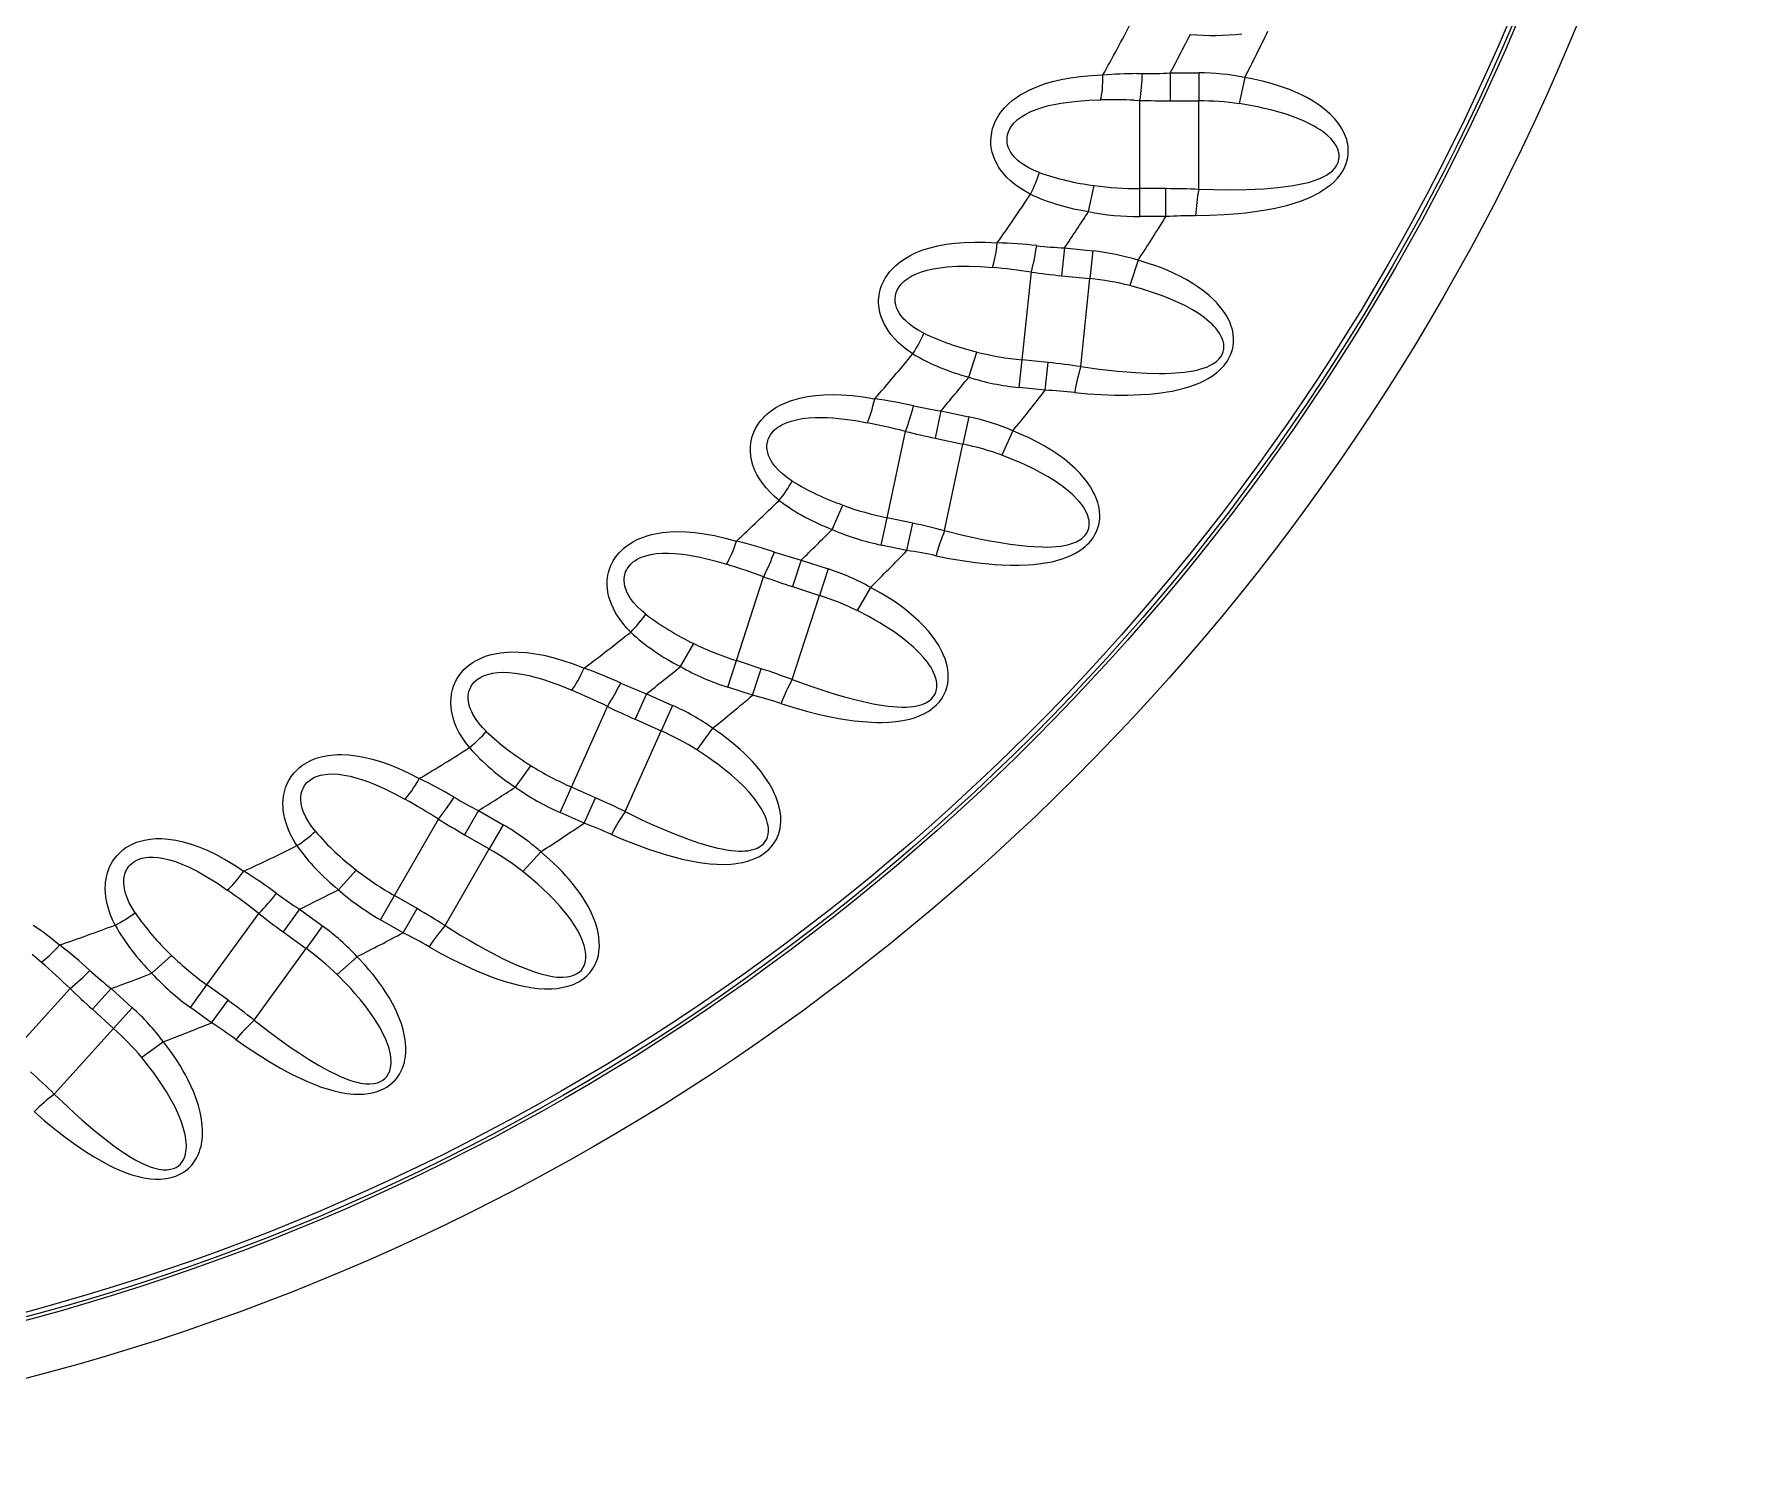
# Model space of a CAD drawing. Extents: x 407 to 920, y -71 to 445.
# Drawn here: x 815.04 to 840.23, y 145.7 to 166.52 of the extents above; entities that cross this region are included whole.
import ezdxf

# ---------------------------------------------------------------- set-up
doc = ezdxf.new("R2010")
doc.units = 0
doc.header["$LTSCALE"] = 7
doc.header["$MEASUREMENT"] = 0
doc.layers.add('8', color=250, linetype='CONTINUOUS', lineweight=15)

msp = doc.modelspace()

# ---------------------------------------------------------------- linework, layer by layer
at = {"layer": '8', "ltscale": 0.002076}
msp.add_line((831.241, 165.943), (831.324, 165.943), dxfattribs=at)
at = {"layer": '8', "ltscale": 0.010461}
for p, q in [((831.732, 165.952), (832.151, 165.952)), ((831.732, 165.542), (832.151, 165.542)), ((830.135, 162.973), (830.551, 162.93)), ((828.363, 160.987), (828.773, 160.9)), ((828.278, 160.586), (828.687, 160.499)), ((823.869, 156.457), (824.251, 156.287)), ((821.57, 155.115), (821.933, 154.906)), ((821.365, 154.76), (821.728, 154.551)), ((818.698, 153.335), (819.036, 153.089)), ((816.17, 152.5), (816.481, 152.22)), ((815.896, 152.196), (816.207, 151.916))]:
    msp.add_line(p, q, dxfattribs=at)
at = {"layer": '8', "ltscale": 0.010249}
for p, q in [((831.732, 165.952), (831.732, 165.542)), ((832.151, 165.952), (832.151, 165.542)), ((831.285, 163.842), (831.285, 164.252)), ((831.669, 163.842), (831.669, 164.252)), ((830.178, 163.381), (830.135, 162.973)), ((830.594, 163.337), (830.551, 162.93)), ((829.512, 161.33), (829.555, 161.738)), ((829.895, 161.29), (829.937, 161.698)), ((828.363, 160.987), (828.278, 160.586)), ((828.773, 160.9), (828.687, 160.499)), ((827.487, 159.017), (827.572, 159.418)), ((827.863, 158.937), (827.948, 159.338)), ((826.309, 158.796), (826.182, 158.406)), ((826.706, 158.667), (826.58, 158.277)), ((825.231, 156.928), (825.358, 157.318)), ((825.596, 156.809), (825.723, 157.199)), ((824.036, 156.832), (823.869, 156.457)), ((824.418, 156.661), (824.251, 156.287)), ((822.769, 155.086), (822.936, 155.461)), ((823.12, 154.93), (823.287, 155.305)), ((821.57, 155.115), (821.365, 154.76)), ((821.933, 154.906), (821.728, 154.551)), ((818.939, 153.666), (818.698, 153.335)), ((820.128, 153.512), (820.333, 153.867)), ((820.461, 153.32), (820.666, 153.675)), ((819.277, 153.42), (819.036, 153.089)), ((816.17, 152.5), (815.896, 152.196)), ((817.648, 151.997), (817.889, 152.329))]:
    msp.add_line(p, q, dxfattribs=at)
at = {"layer": '8', "ltscale": 0.009813}
msp.add_line((832.827, 165.885), (832.745, 165.501), dxfattribs=at)
at = {"layer": '8', "ltscale": 0.00206}
msp.add_line((831.203, 165.552), (831.285, 165.549), dxfattribs=at)
at = {"layer": '8', "ltscale": 0.032425}
for p, q in [((831.285, 164.252), (831.285, 165.549)), ((829.555, 161.738), (829.691, 163.028)), ((827.572, 159.418), (827.842, 160.686)), ((825.358, 157.318), (825.758, 158.551)), ((822.936, 155.461), (823.463, 156.646)), ((820.333, 153.867), (820.981, 154.991)), ((817.578, 152.555), (818.34, 153.604)), ((814.7, 151.537), (815.568, 152.501))]:
    msp.add_line(p, q, dxfattribs=at)
at = {"layer": '8', "ltscale": 0.032487}
for p, q in [((832.151, 164.242), (832.151, 165.542)), ((830.416, 161.637), (830.551, 162.93)), ((828.417, 159.228), (828.687, 160.499)), ((826.178, 157.041), (826.58, 158.277)), ((823.723, 155.1), (824.251, 156.287)), ((821.078, 153.426), (821.728, 154.551)), ((818.273, 152.038), (819.036, 153.089)), ((815.337, 150.95), (816.207, 151.916))]:
    msp.add_line(p, q, dxfattribs=at)
at = {"layer": '8', "ltscale": 0.009748}
for p, q in [((830.532, 163.915), (830.612, 164.297)), ((828.771, 161.481), (828.891, 161.852)), ((826.766, 159.245), (826.923, 159.601)), ((824.537, 157.23), (824.731, 157.568)), ((822.111, 155.459), (822.339, 155.775)), ((819.512, 153.952), (819.772, 154.242)), ((816.77, 152.725), (817.059, 152.986))]:
    msp.add_line(p, q, dxfattribs=at)
at = {"layer": '8', "ltscale": 0.009608}
for p, q in [((831.669, 164.252), (831.285, 164.252)), ((831.669, 163.842), (831.285, 163.842)), ((829.937, 161.698), (829.555, 161.738)), ((825.723, 157.199), (825.358, 157.318)), ((825.596, 156.809), (825.231, 156.928)), ((817.648, 151.997), (817.337, 152.223))]:
    msp.add_line(p, q, dxfattribs=at)
at = {"layer": '8', "ltscale": 0.010462}
for p, q in [((830.178, 163.381), (830.594, 163.337)), ((826.309, 158.796), (826.706, 158.667)), ((826.182, 158.406), (826.58, 158.277)), ((824.036, 156.832), (824.418, 156.661)), ((818.939, 153.666), (819.277, 153.42))]:
    msp.add_line(p, q, dxfattribs=at)
at = {"layer": '8', "ltscale": 0.009814}
for p, q in [((831.259, 163.2), (831.138, 162.827)), ((829.42, 160.694), (829.26, 160.336)), ((827.329, 158.394), (827.132, 158.054)), ((825.008, 156.325), (824.778, 156.008)), ((822.485, 154.51), (822.222, 154.219)), ((819.785, 152.969), (819.493, 152.706)), ((816.939, 151.718), (816.621, 151.488))]:
    msp.add_line(p, q, dxfattribs=at)
at = {"layer": '8', "ltscale": 0.009607}
for p, q in [((829.895, 161.29), (829.512, 161.33)), ((827.948, 159.338), (827.572, 159.418)), ((827.863, 158.937), (827.487, 159.017)), ((823.287, 155.305), (822.936, 155.461)), ((823.12, 154.93), (822.769, 155.086)), ((820.666, 153.675), (820.333, 153.867)), ((820.461, 153.32), (820.128, 153.512)), ((817.889, 152.329), (817.578, 152.555))]:
    msp.add_line(p, q, dxfattribs=at)
at = {"layer": '8', "ltscale": 0.01025}
for p, q in [((817.337, 152.223), (817.578, 152.555)), ((816.481, 152.22), (816.207, 151.916))]:
    msp.add_line(p, q, dxfattribs=at)
at = {"layer": '8'}
for points in [[(829.679, 164.171), (829.602, 164.213), (829.525, 164.26), (829.451, 164.313), (829.385, 164.368), (829.328, 164.423), (829.28, 164.477), (829.24, 164.528), (829.215, 164.565), (829.193, 164.601), (829.159, 164.667), (829.135, 164.729), (829.117, 164.786), (829.108, 164.827), (829.102, 164.866), (829.098, 164.904), (829.096, 164.941), (829.099, 165.012), (829.109, 165.079), (829.122, 165.134), (829.139, 165.186), (829.16, 165.237), (829.178, 165.272), (829.197, 165.306), (829.219, 165.341), (829.243, 165.374), (829.295, 165.437), (829.352, 165.495), (829.416, 165.55), (829.486, 165.601), (829.529, 165.629), (829.574, 165.656), (829.669, 165.705), (829.772, 165.75), (829.882, 165.79), (830.001, 165.825), (830.127, 165.855), (830.26, 165.88), (830.412, 165.9), (830.573, 165.915), (830.743, 165.922)], [(834.143, 164.357), (834.19, 164.407), (834.233, 164.462), (834.271, 164.521), (834.302, 164.584), (834.321, 164.636), (834.336, 164.69), (834.345, 164.744), (834.348, 164.799), (834.348, 164.834), (834.345, 164.87), (834.34, 164.905), (834.333, 164.939), (834.324, 164.974), (834.313, 165.007), (834.299, 165.043), (834.284, 165.078), (834.249, 165.142), (834.209, 165.203), (834.18, 165.241), (834.149, 165.277), (834.116, 165.313), (834.081, 165.348), (834.042, 165.383), (834.003, 165.416), (833.919, 165.479), (833.832, 165.536), (833.741, 165.589), (833.68, 165.62), (833.617, 165.65), (833.551, 165.679), (833.484, 165.707), (833.35, 165.755), (833.214, 165.798), (833.086, 165.831), (832.957, 165.86), (832.827, 165.885)], [(829.809, 164.489), (829.731, 164.521), (829.653, 164.559), (829.582, 164.6), (829.523, 164.642), (829.495, 164.666), (829.47, 164.689), (829.444, 164.715), (829.422, 164.741), (829.391, 164.784), (829.369, 164.824), (829.353, 164.862), (829.343, 164.897), (829.338, 164.922), (829.335, 164.946), (829.335, 164.992), (829.338, 165.017), (829.342, 165.041), (829.356, 165.087), (829.376, 165.13), (829.401, 165.17), (829.419, 165.195), (829.44, 165.219), (829.464, 165.243), (829.489, 165.266), (829.546, 165.309), (829.61, 165.348), (829.682, 165.384), (829.762, 165.417), (829.849, 165.446), (829.945, 165.472), (830.049, 165.495), (830.123, 165.508), (830.201, 165.52), (830.284, 165.53), (830.371, 165.539), (830.534, 165.55), (830.709, 165.556)], [(834.074, 164.481), (834.114, 164.515), (834.15, 164.552), (834.166, 164.573), (834.18, 164.595), (834.191, 164.617), (834.2, 164.639), (834.211, 164.678), (834.215, 164.717), (834.214, 164.757), (834.206, 164.795), (834.198, 164.821), (834.189, 164.845), (834.164, 164.893), (834.13, 164.941), (834.091, 164.987), (834.046, 165.029), (834.013, 165.058), (833.978, 165.085), (833.936, 165.114), (833.892, 165.143), (833.846, 165.17), (833.798, 165.196), (833.74, 165.225), (833.681, 165.252), (833.568, 165.298), (833.451, 165.34), (833.331, 165.377), (833.208, 165.41), (833.114, 165.432), (833.019, 165.452), (832.826, 165.488), (832.745, 165.501)], [(834.074, 164.481), (834.04, 164.457), (834.004, 164.436), (833.964, 164.416), (833.924, 164.397), (833.842, 164.366), (833.757, 164.34), (833.684, 164.322), (833.611, 164.307), (833.537, 164.293), (833.462, 164.282), (833.312, 164.264), (833.209, 164.254), (833.106, 164.247), (832.981, 164.24), (832.854, 164.235), (832.616, 164.232), (832.37, 164.235), (832.151, 164.242)], [(834.143, 164.357), (834.085, 164.305), (834.024, 164.258), (833.961, 164.215), (833.916, 164.188), (833.87, 164.164), (833.816, 164.136), (833.761, 164.111), (833.654, 164.069), (833.547, 164.033), (833.438, 164.002), (833.357, 163.981), (833.274, 163.962), (833.109, 163.931), (832.941, 163.906), (832.838, 163.893), (832.734, 163.883), (832.524, 163.867), (832.314, 163.858), (832.103, 163.855)], [(827.95, 161.825), (827.878, 161.874), (827.807, 161.929), (827.74, 161.988), (827.679, 162.05), (827.628, 162.11), (827.586, 162.169), (827.551, 162.225), (827.53, 162.264), (827.512, 162.302), (827.485, 162.371), (827.467, 162.435), (827.456, 162.494), (827.451, 162.535), (827.448, 162.575), (827.448, 162.613), (827.451, 162.65), (827.46, 162.72), (827.477, 162.786), (827.496, 162.839), (827.518, 162.89), (827.544, 162.937), (827.566, 162.971), (827.589, 163.003), (827.614, 163.035), (827.641, 163.066), (827.698, 163.123), (827.762, 163.175), (827.831, 163.223), (827.906, 163.267), (827.951, 163.29), (827.998, 163.312), (828.098, 163.351), (828.205, 163.385), (828.319, 163.413), (828.44, 163.436), (828.569, 163.453), (828.704, 163.463), (828.858, 163.468), (829.02, 163.466), (829.191, 163.455)], [(828.112, 162.128), (828.038, 162.167), (827.966, 162.212), (827.9, 162.26), (827.846, 162.308), (827.819, 162.335), (827.797, 162.36), (827.774, 162.39), (827.755, 162.417), (827.728, 162.464), (827.71, 162.506), (827.698, 162.545), (827.692, 162.581), (827.689, 162.606), (827.689, 162.631), (827.693, 162.676), (827.698, 162.701), (827.705, 162.725), (827.724, 162.769), (827.748, 162.81), (827.777, 162.847), (827.798, 162.87), (827.821, 162.891), (827.847, 162.913), (827.875, 162.933), (827.935, 162.97), (828.003, 163.002), (828.079, 163.031), (828.161, 163.055), (828.251, 163.075), (828.349, 163.091), (828.455, 163.103), (828.53, 163.108), (828.608, 163.112), (828.691, 163.113), (828.779, 163.113), (828.943, 163.107), (829.119, 163.094)], [(830.327, 161.258), (830.523, 161.239), (830.719, 161.226), (830.913, 161.219), (831.107, 161.219), (831.204, 161.221), (831.3, 161.226), (831.429, 161.235), (831.558, 161.248), (831.687, 161.266), (831.761, 161.279), (831.836, 161.295), (831.935, 161.319), (832.032, 161.349), (832.129, 161.384), (832.178, 161.405), (832.226, 161.428), (832.289, 161.462), (832.351, 161.501), (832.41, 161.544), (832.467, 161.594), (832.495, 161.623), (832.522, 161.653), (832.545, 161.682), (832.567, 161.713), (832.595, 161.76), (832.618, 161.809), (832.637, 161.86), (832.651, 161.911), (832.657, 161.946), (832.661, 161.981), (832.663, 162.015), (832.663, 162.05), (832.658, 162.103), (832.649, 162.156), (832.636, 162.208), (832.624, 162.245), (832.61, 162.282), (832.581, 162.343), (832.548, 162.401), (832.511, 162.457), (832.482, 162.496), (832.452, 162.533), (832.417, 162.573), (832.38, 162.611), (832.305, 162.681), (832.226, 162.746), (832.143, 162.806), (832.056, 162.863), (831.966, 162.916), (831.874, 162.965), (831.807, 162.998), (831.739, 163.029), (831.663, 163.062), (831.587, 163.092), (831.506, 163.122), (831.424, 163.15), (831.259, 163.2)], [(830.416, 161.637), (830.687, 161.6), (830.826, 161.584), (830.964, 161.57), (831.092, 161.559), (831.22, 161.55), (831.394, 161.541), (831.568, 161.537), (831.654, 161.538), (831.739, 161.54), (831.874, 161.549), (831.941, 161.556), (832.007, 161.565), (832.072, 161.576), (832.136, 161.59), (832.183, 161.603), (832.23, 161.618), (832.268, 161.632), (832.306, 161.649), (832.358, 161.677), (832.405, 161.71), (832.427, 161.728), (832.447, 161.748), (832.474, 161.781), (832.495, 161.817), (832.51, 161.856), (832.518, 161.895), (832.521, 161.934), (832.517, 161.972), (832.509, 162.01), (832.501, 162.035), (832.491, 162.06), (832.477, 162.09), (832.461, 162.118), (832.427, 162.168), (832.401, 162.201), (832.374, 162.232), (832.341, 162.265), (832.306, 162.297), (832.234, 162.356), (832.158, 162.411), (832.059, 162.472), (831.955, 162.529), (831.846, 162.582), (831.735, 162.631), (831.62, 162.676), (831.502, 162.718), (831.413, 162.748), (831.322, 162.776), (831.138, 162.827)], [(825.985, 159.673), (825.918, 159.729), (825.853, 159.791), (825.793, 159.857), (825.739, 159.924), (825.695, 159.99), (825.658, 160.053), (825.63, 160.111), (825.613, 160.153), (825.599, 160.192), (825.58, 160.264), (825.568, 160.329), (825.563, 160.389), (825.563, 160.431), (825.564, 160.471), (825.568, 160.509), (825.574, 160.545), (825.591, 160.613), (825.615, 160.677), (825.639, 160.728), (825.667, 160.776), (825.698, 160.821), (825.722, 160.852), (825.749, 160.882), (825.777, 160.911), (825.807, 160.939), (825.87, 160.989), (825.939, 161.035), (826.013, 161.075), (826.092, 161.111), (826.139, 161.129), (826.189, 161.146), (826.292, 161.175), (826.402, 161.197), (826.518, 161.213), (826.641, 161.223), (826.77, 161.226), (826.906, 161.223), (827.059, 161.212), (827.22, 161.192), (827.389, 161.164)], [(826.178, 159.957), (826.108, 160.004), (826.041, 160.056), (825.981, 160.11), (825.932, 160.163), (825.908, 160.193), (825.888, 160.221), (825.868, 160.252), (825.852, 160.282), (825.831, 160.331), (825.818, 160.375), (825.81, 160.415), (825.807, 160.451), (825.807, 160.477), (825.809, 160.501), (825.818, 160.546), (825.826, 160.57), (825.836, 160.593), (825.859, 160.635), (825.887, 160.673), (825.919, 160.707), (825.943, 160.727), (825.968, 160.746), (825.996, 160.765), (826.026, 160.782), (826.09, 160.812), (826.161, 160.838), (826.239, 160.858), (826.323, 160.873), (826.415, 160.884), (826.514, 160.89), (826.62, 160.89), (826.695, 160.888), (826.774, 160.883), (826.857, 160.876), (826.944, 160.866), (827.106, 160.844), (827.28, 160.812)], [(828.29, 158.86), (828.483, 158.82), (828.676, 158.787), (828.869, 158.76), (829.061, 158.74), (829.158, 158.732), (829.254, 158.726), (829.383, 158.722), (829.513, 158.721), (829.643, 158.726), (829.718, 158.731), (829.794, 158.739), (829.895, 158.753), (829.995, 158.772), (830.095, 158.797), (830.146, 158.813), (830.196, 158.831), (830.263, 158.858), (830.328, 158.89), (830.391, 158.927), (830.453, 158.971), (830.484, 158.996), (830.513, 159.023), (830.54, 159.05), (830.565, 159.079), (830.597, 159.122), (830.626, 159.169), (830.65, 159.217), (830.669, 159.267), (830.679, 159.301), (830.686, 159.335), (830.692, 159.369), (830.695, 159.403), (830.697, 159.457), (830.693, 159.511), (830.686, 159.563), (830.677, 159.602), (830.667, 159.64), (830.645, 159.703), (830.618, 159.765), (830.587, 159.824), (830.563, 159.866), (830.536, 159.906), (830.505, 159.949), (830.473, 159.991), (830.406, 160.068), (830.334, 160.141), (830.257, 160.21), (830.177, 160.276), (830.093, 160.338), (830.007, 160.396), (829.943, 160.436), (829.879, 160.474), (829.807, 160.514), (829.734, 160.552), (829.657, 160.591), (829.578, 160.627), (829.42, 160.694)], [(828.417, 159.228), (828.683, 159.163), (828.82, 159.132), (828.955, 159.104), (829.082, 159.079), (829.208, 159.057), (829.381, 159.03), (829.553, 159.008), (829.638, 159), (829.724, 158.993), (829.859, 158.988), (829.926, 158.987), (829.992, 158.989), (830.058, 158.994), (830.123, 159.001), (830.172, 159.009), (830.22, 159.019), (830.259, 159.029), (830.298, 159.042), (830.353, 159.064), (830.404, 159.092), (830.427, 159.108), (830.449, 159.126), (830.479, 159.156), (830.504, 159.19), (830.523, 159.226), (830.536, 159.265), (830.542, 159.303), (830.543, 159.341), (830.539, 159.38), (830.533, 159.406), (830.526, 159.432), (830.515, 159.462), (830.502, 159.493), (830.474, 159.546), (830.451, 159.581), (830.427, 159.615), (830.398, 159.651), (830.366, 159.687), (830.301, 159.753), (830.231, 159.815), (830.139, 159.887), (830.041, 159.954), (829.939, 160.018), (829.833, 160.078), (829.724, 160.135), (829.611, 160.189), (829.525, 160.228), (829.438, 160.265), (829.26, 160.336)], [(823.805, 157.737), (823.745, 157.8), (823.687, 157.869), (823.634, 157.941), (823.588, 158.013), (823.55, 158.083), (823.521, 158.149), (823.499, 158.211), (823.486, 158.254), (823.476, 158.294), (823.464, 158.368), (823.46, 158.434), (823.461, 158.494), (823.465, 158.536), (823.471, 158.575), (823.479, 158.612), (823.489, 158.648), (823.513, 158.714), (823.542, 158.775), (823.572, 158.823), (823.605, 158.868), (823.64, 158.909), (823.668, 158.938), (823.697, 158.965), (823.728, 158.991), (823.761, 159.015), (823.829, 159.059), (823.902, 159.097), (823.98, 159.129), (824.062, 159.156), (824.111, 159.17), (824.162, 159.181), (824.268, 159.199), (824.38, 159.21), (824.497, 159.214), (824.62, 159.211), (824.749, 159.2), (824.884, 159.183), (825.035, 159.156), (825.193, 159.119), (825.358, 159.074)], [(824.027, 158), (823.963, 158.053), (823.902, 158.112), (823.847, 158.173), (823.804, 158.231), (823.784, 158.263), (823.767, 158.292), (823.75, 158.326), (823.738, 158.357), (823.721, 158.408), (823.713, 158.453), (823.709, 158.494), (823.71, 158.53), (823.713, 158.555), (823.718, 158.579), (823.731, 158.623), (823.742, 158.646), (823.753, 158.668), (823.781, 158.707), (823.812, 158.742), (823.848, 158.773), (823.874, 158.791), (823.901, 158.807), (823.931, 158.823), (823.962, 158.837), (824.029, 158.86), (824.102, 158.877), (824.182, 158.89), (824.267, 158.896), (824.36, 158.897), (824.459, 158.892), (824.565, 158.882), (824.639, 158.872), (824.717, 158.859), (824.799, 158.843), (824.884, 158.824), (825.043, 158.785), (825.213, 158.735)], [(826.013, 156.688), (826.201, 156.629), (826.389, 156.576), (826.578, 156.529), (826.767, 156.488), (826.863, 156.47), (826.958, 156.454), (827.086, 156.436), (827.215, 156.422), (827.345, 156.413), (827.42, 156.411), (827.496, 156.41), (827.598, 156.414), (827.7, 156.422), (827.802, 156.437), (827.854, 156.447), (827.906, 156.46), (827.975, 156.48), (828.043, 156.505), (828.11, 156.535), (828.176, 156.572), (828.209, 156.594), (828.241, 156.618), (828.27, 156.642), (828.298, 156.668), (828.335, 156.708), (828.369, 156.751), (828.397, 156.797), (828.421, 156.844), (828.435, 156.877), (828.446, 156.91), (828.455, 156.943), (828.462, 156.977), (828.469, 157.03), (828.471, 157.084), (828.469, 157.137), (828.465, 157.176), (828.459, 157.215), (828.443, 157.281), (828.423, 157.345), (828.398, 157.407), (828.378, 157.451), (828.356, 157.494), (828.33, 157.54), (828.302, 157.585), (828.244, 157.668), (828.18, 157.749), (828.111, 157.825), (828.038, 157.899), (827.961, 157.969), (827.881, 158.036), (827.822, 158.083), (827.762, 158.127), (827.695, 158.175), (827.626, 158.22), (827.553, 158.266), (827.479, 158.311), (827.329, 158.394)], [(826.178, 157.041), (826.436, 156.948), (826.568, 156.903), (826.7, 156.861), (826.823, 156.823), (826.946, 156.788), (827.116, 156.743), (827.284, 156.703), (827.369, 156.686), (827.453, 156.671), (827.587, 156.651), (827.654, 156.644), (827.72, 156.639), (827.786, 156.636), (827.851, 156.637), (827.9, 156.639), (827.949, 156.644), (827.989, 156.651), (828.029, 156.659), (828.086, 156.675), (828.14, 156.698), (828.165, 156.712), (828.188, 156.727), (828.221, 156.754), (828.25, 156.785), (828.272, 156.819), (828.289, 156.856), (828.299, 156.893), (828.304, 156.931), (828.304, 156.97), (828.301, 156.997), (828.297, 157.023), (828.289, 157.055), (828.279, 157.086), (828.256, 157.142), (828.238, 157.179), (828.217, 157.215), (828.192, 157.255), (828.164, 157.294), (828.107, 157.366), (828.043, 157.435), (827.959, 157.516), (827.869, 157.593), (827.774, 157.667), (827.675, 157.739), (827.572, 157.807), (827.466, 157.872), (827.385, 157.92), (827.302, 157.966), (827.132, 158.054)], [(821.436, 156.04), (821.383, 156.109), (821.332, 156.183), (821.286, 156.26), (821.248, 156.337), (821.218, 156.411), (821.196, 156.48), (821.18, 156.543), (821.172, 156.587), (821.167, 156.629), (821.163, 156.703), (821.165, 156.769), (821.172, 156.829), (821.181, 156.87), (821.191, 156.908), (821.202, 156.945), (821.216, 156.979), (821.247, 157.042), (821.283, 157.1), (821.317, 157.145), (821.354, 157.186), (821.394, 157.223), (821.424, 157.249), (821.456, 157.272), (821.49, 157.295), (821.525, 157.316), (821.598, 157.352), (821.674, 157.382), (821.755, 157.406), (821.839, 157.425), (821.89, 157.433), (821.941, 157.439), (822.049, 157.446), (822.161, 157.445), (822.278, 157.437), (822.4, 157.42), (822.527, 157.397), (822.659, 157.365), (822.807, 157.322), (822.96, 157.27), (823.12, 157.207)], [(821.684, 156.278), (821.626, 156.338), (821.571, 156.403), (821.523, 156.469), (821.486, 156.531), (821.469, 156.565), (821.456, 156.596), (821.443, 156.632), (821.433, 156.664), (821.422, 156.716), (821.418, 156.762), (821.419, 156.802), (821.424, 156.839), (821.429, 156.864), (821.436, 156.887), (821.455, 156.929), (821.467, 156.951), (821.481, 156.971), (821.512, 157.008), (821.548, 157.039), (821.587, 157.066), (821.614, 157.081), (821.643, 157.094), (821.674, 157.106), (821.707, 157.117), (821.775, 157.133), (821.85, 157.143), (821.931, 157.147), (822.016, 157.145), (822.108, 157.136), (822.206, 157.121), (822.311, 157.099), (822.384, 157.081), (822.459, 157.06), (822.539, 157.036), (822.622, 157.009), (822.776, 156.952), (822.94, 156.886)], [(823.521, 154.766), (823.702, 154.687), (823.884, 154.615), (824.067, 154.548), (824.251, 154.488), (824.344, 154.461), (824.437, 154.435), (824.562, 154.403), (824.689, 154.376), (824.817, 154.354), (824.892, 154.343), (824.968, 154.335), (825.069, 154.327), (825.171, 154.325), (825.274, 154.329), (825.327, 154.334), (825.38, 154.341), (825.451, 154.354), (825.521, 154.372), (825.591, 154.395), (825.661, 154.425), (825.696, 154.443), (825.73, 154.463), (825.762, 154.484), (825.792, 154.507), (825.833, 154.543), (825.871, 154.583), (825.904, 154.625), (825.933, 154.67), (825.95, 154.701), (825.964, 154.732), (825.977, 154.765), (825.987, 154.797), (826, 154.85), (826.008, 154.903), (826.011, 154.956), (826.011, 154.996), (826.009, 155.035), (826.001, 155.101), (825.987, 155.167), (825.969, 155.232), (825.954, 155.277), (825.936, 155.322), (825.915, 155.371), (825.892, 155.419), (825.843, 155.508), (825.787, 155.594), (825.727, 155.678), (825.662, 155.759), (825.593, 155.837), (825.52, 155.912), (825.467, 155.964), (825.411, 156.015), (825.349, 156.069), (825.286, 156.121), (825.218, 156.175), (825.149, 156.227), (825.008, 156.325)], [(818.902, 154.6), (818.856, 154.674), (818.813, 154.753), (818.776, 154.835), (818.746, 154.915), (818.724, 154.992), (818.709, 155.063), (818.7, 155.127), (818.697, 155.172), (818.696, 155.214), (818.699, 155.288), (818.709, 155.353), (818.722, 155.412), (818.735, 155.452), (818.749, 155.489), (818.764, 155.524), (818.781, 155.557), (818.818, 155.617), (818.86, 155.67), (818.899, 155.711), (818.94, 155.748), (818.984, 155.781), (819.017, 155.803), (819.051, 155.823), (819.087, 155.842), (819.124, 155.859), (819.2, 155.888), (819.279, 155.91), (819.362, 155.926), (819.448, 155.935), (819.499, 155.938), (819.551, 155.939), (819.658, 155.934), (819.77, 155.921), (819.885, 155.901), (820.005, 155.872), (820.129, 155.835), (820.257, 155.79), (820.399, 155.732), (820.547, 155.664), (820.699, 155.585)], [(823.723, 155.1), (823.969, 154.98), (824.096, 154.922), (824.223, 154.866), (824.342, 154.816), (824.46, 154.768), (824.624, 154.705), (824.788, 154.648), (824.87, 154.622), (824.952, 154.598), (825.083, 154.565), (825.149, 154.551), (825.214, 154.539), (825.279, 154.529), (825.344, 154.523), (825.393, 154.521), (825.442, 154.52), (825.483, 154.522), (825.524, 154.526), (825.582, 154.537), (825.638, 154.554), (825.664, 154.565), (825.689, 154.577), (825.725, 154.601), (825.756, 154.628), (825.782, 154.66), (825.803, 154.695), (825.816, 154.731), (825.825, 154.769), (825.829, 154.807), (825.829, 154.834), (825.828, 154.86), (825.824, 154.893), (825.817, 154.925), (825.8, 154.983), (825.786, 155.022), (825.769, 155.06), (825.748, 155.102), (825.725, 155.143), (825.675, 155.221), (825.619, 155.297), (825.544, 155.386), (825.462, 155.472), (825.376, 155.556), (825.284, 155.637), (825.189, 155.716), (825.091, 155.792), (825.014, 155.848), (824.937, 155.902), (824.778, 156.008)], [(819.173, 154.811), (819.122, 154.877), (819.074, 154.947), (819.033, 155.018), (819.003, 155.083), (818.99, 155.119), (818.979, 155.151), (818.97, 155.188), (818.964, 155.221), (818.959, 155.274), (818.96, 155.32), (818.965, 155.36), (818.973, 155.396), (818.981, 155.42), (818.991, 155.442), (819.013, 155.482), (819.028, 155.503), (819.044, 155.522), (819.079, 155.554), (819.118, 155.582), (819.159, 155.604), (819.188, 155.616), (819.218, 155.627), (819.25, 155.636), (819.284, 155.643), (819.354, 155.652), (819.429, 155.654), (819.51, 155.649), (819.595, 155.638), (819.685, 155.62), (819.781, 155.594), (819.883, 155.562), (819.953, 155.536), (820.026, 155.508), (820.103, 155.475), (820.183, 155.439), (820.33, 155.367), (820.486, 155.284)], [(816.231, 153.433), (816.193, 153.512), (816.159, 153.594), (816.131, 153.679), (816.109, 153.763), (816.095, 153.841), (816.088, 153.913), (816.085, 153.978), (816.087, 154.023), (816.09, 154.065), (816.102, 154.138), (816.118, 154.202), (816.137, 154.259), (816.154, 154.298), (816.172, 154.333), (816.191, 154.366), (816.211, 154.397), (816.254, 154.453), (816.302, 154.501), (816.345, 154.538), (816.39, 154.571), (816.436, 154.599), (816.471, 154.617), (816.507, 154.634), (816.545, 154.649), (816.584, 154.662), (816.662, 154.682), (816.743, 154.696), (816.827, 154.703), (816.914, 154.704), (816.965, 154.701), (817.016, 154.696), (817.123, 154.68), (817.232, 154.656), (817.345, 154.624), (817.461, 154.583), (817.581, 154.533), (817.703, 154.475), (817.839, 154.402), (817.978, 154.319), (818.121, 154.224)], [(816.523, 153.614), (816.479, 153.685), (816.438, 153.76), (816.406, 153.835), (816.382, 153.903), (816.373, 153.939), (816.366, 153.973), (816.361, 154.01), (816.358, 154.043), (816.358, 154.097), (816.364, 154.143), (816.373, 154.182), (816.385, 154.217), (816.396, 154.24), (816.408, 154.261), (816.434, 154.299), (816.451, 154.317), (816.469, 154.334), (816.507, 154.363), (816.548, 154.387), (816.592, 154.405), (816.622, 154.414), (816.652, 154.421), (816.686, 154.427), (816.72, 154.43), (816.79, 154.432), (816.865, 154.426), (816.945, 154.413), (817.029, 154.393), (817.116, 154.365), (817.209, 154.33), (817.307, 154.287), (817.375, 154.254), (817.444, 154.218), (817.517, 154.178), (817.593, 154.134), (817.732, 154.047), (817.878, 153.947)], [(820.843, 153.115), (821.014, 153.018), (821.188, 152.927), (821.363, 152.842), (821.539, 152.762), (821.629, 152.725), (821.719, 152.69), (821.84, 152.646), (821.963, 152.605), (822.088, 152.569), (822.162, 152.551), (822.236, 152.535), (822.336, 152.517), (822.438, 152.504), (822.54, 152.497), (822.593, 152.497), (822.647, 152.498), (822.718, 152.503), (822.79, 152.514), (822.862, 152.529), (822.935, 152.552), (822.972, 152.567), (823.008, 152.583), (823.041, 152.601), (823.074, 152.62), (823.119, 152.652), (823.16, 152.687), (823.198, 152.725), (823.231, 152.767), (823.251, 152.796), (823.269, 152.826), (823.285, 152.857), (823.298, 152.888), (823.316, 152.939), (823.33, 152.991), (823.339, 153.044), (823.343, 153.083), (823.345, 153.122), (823.343, 153.189), (823.337, 153.256), (823.326, 153.322), (823.315, 153.369), (823.303, 153.416), (823.287, 153.466), (823.269, 153.516), (823.229, 153.61), (823.183, 153.702), (823.131, 153.791), (823.075, 153.878), (823.015, 153.963), (822.95, 154.045), (822.902, 154.103), (822.853, 154.159), (822.797, 154.22), (822.739, 154.278), (822.678, 154.339), (822.614, 154.397), (822.485, 154.51)], [(821.078, 153.426), (821.31, 153.281), (821.431, 153.21), (821.551, 153.141), (821.664, 153.079), (821.777, 153.019), (821.933, 152.939), (822.09, 152.866), (822.169, 152.831), (822.248, 152.799), (822.375, 152.752), (822.438, 152.731), (822.502, 152.712), (822.566, 152.696), (822.63, 152.683), (822.679, 152.675), (822.727, 152.67), (822.768, 152.668), (822.809, 152.667), (822.868, 152.672), (822.925, 152.683), (822.952, 152.691), (822.979, 152.701), (823.017, 152.72), (823.051, 152.745), (823.08, 152.773), (823.104, 152.806), (823.122, 152.84), (823.134, 152.877), (823.142, 152.915), (823.145, 152.941), (823.146, 152.968), (823.146, 153), (823.142, 153.033), (823.132, 153.093), (823.121, 153.133), (823.108, 153.173), (823.092, 153.216), (823.073, 153.26), (823.032, 153.342), (822.984, 153.424), (822.919, 153.52), (822.847, 153.615), (822.769, 153.707), (822.687, 153.797), (822.601, 153.885), (822.51, 153.971), (822.441, 154.035), (822.369, 154.097), (822.222, 154.219)], [(815.026, 153.433), (815.153, 153.347), (815.283, 153.25), (815.415, 153.141)], [(815.01, 153.005), (815.145, 152.891)], [(818.006, 151.753), (818.167, 151.638), (818.33, 151.53), (818.495, 151.427), (818.662, 151.33), (818.747, 151.283), (818.833, 151.239), (818.949, 151.182), (819.067, 151.129), (819.188, 151.08), (819.259, 151.054), (819.331, 151.031), (819.429, 151.002), (819.528, 150.979), (819.63, 150.961), (819.683, 150.955), (819.736, 150.951), (819.808, 150.949), (819.88, 150.951), (819.953, 150.96), (820.028, 150.975), (820.066, 150.985), (820.104, 150.998), (820.139, 151.012), (820.173, 151.028), (820.221, 151.054), (820.266, 151.085), (820.307, 151.119), (820.345, 151.157), (820.368, 151.184), (820.389, 151.212), (820.408, 151.241), (820.425, 151.271), (820.448, 151.32), (820.467, 151.37), (820.481, 151.421), (820.489, 151.46), (820.495, 151.499), (820.501, 151.566), (820.501, 151.633), (820.497, 151.7), (820.492, 151.748), (820.484, 151.795), (820.473, 151.847), (820.461, 151.898), (820.431, 151.996), (820.395, 152.092), (820.353, 152.187), (820.306, 152.279), (820.255, 152.37), (820.199, 152.458), (820.158, 152.52), (820.114, 152.581), (820.065, 152.647), (820.014, 152.712), (819.959, 152.778), (819.902, 152.843), (819.785, 152.969)], [(818.273, 152.038), (818.489, 151.87), (818.601, 151.786), (818.713, 151.705), (818.819, 151.631), (818.925, 151.56), (819.072, 151.465), (819.22, 151.375), (819.295, 151.332), (819.37, 151.292), (819.492, 151.231), (819.553, 151.204), (819.614, 151.179), (819.676, 151.156), (819.738, 151.136), (819.786, 151.124), (819.834, 151.113), (819.874, 151.107), (819.915, 151.102), (819.974, 151.1), (820.032, 151.105), (820.06, 151.11), (820.087, 151.118), (820.127, 151.133), (820.163, 151.154), (820.195, 151.179), (820.223, 151.21), (820.244, 151.242), (820.26, 151.277), (820.272, 151.313), (820.278, 151.339), (820.282, 151.366), (820.284, 151.398), (820.285, 151.431), (820.28, 151.492), (820.274, 151.532), (820.266, 151.574), (820.254, 151.619), (820.24, 151.664), (820.207, 151.75), (820.168, 151.836), (820.113, 151.939), (820.051, 152.04), (819.984, 152.14), (819.912, 152.239), (819.835, 152.335), (819.754, 152.43), (819.691, 152.501), (819.627, 152.57), (819.493, 152.706)], [(815.043, 150.695), (815.19, 150.564), (815.341, 150.439), (815.494, 150.319), (815.651, 150.205), (815.73, 150.15), (815.811, 150.097), (815.921, 150.029), (816.033, 149.963), (816.148, 149.902), (816.216, 149.869), (816.285, 149.838), (816.379, 149.8), (816.476, 149.766), (816.575, 149.738), (816.627, 149.726), (816.679, 149.716), (816.75, 149.707), (816.823, 149.702), (816.896, 149.702), (816.972, 149.709), (817.011, 149.716), (817.05, 149.725), (817.087, 149.735), (817.122, 149.747), (817.173, 149.769), (817.22, 149.795), (817.265, 149.824), (817.307, 149.858), (817.332, 149.882), (817.356, 149.908), (817.378, 149.935), (817.398, 149.963), (817.426, 150.009), (817.45, 150.057), (817.469, 150.106), (817.482, 150.144), (817.492, 150.182), (817.504, 150.248), (817.512, 150.315), (817.515, 150.382), (817.514, 150.43), (817.511, 150.478), (817.506, 150.531), (817.499, 150.583), (817.48, 150.683), (817.454, 150.783), (817.422, 150.881), (817.385, 150.978), (817.343, 151.073), (817.298, 151.167), (817.263, 151.233), (817.226, 151.298), (817.184, 151.369), (817.14, 151.439), (817.092, 151.51), (817.042, 151.581), (816.939, 151.718)], [(815.337, 150.95), (815.535, 150.761), (815.638, 150.666), (815.741, 150.573), (815.838, 150.489), (815.936, 150.407), (816.073, 150.297), (816.211, 150.192), (816.281, 150.142), (816.351, 150.094), (816.466, 150.021), (816.524, 149.987), (816.582, 149.956), (816.641, 149.927), (816.701, 149.901), (816.747, 149.883), (816.794, 149.868), (816.833, 149.857), (816.873, 149.848), (816.932, 149.84), (816.99, 149.839), (817.018, 149.841), (817.046, 149.846), (817.087, 149.857), (817.126, 149.874), (817.16, 149.896), (817.19, 149.923), (817.215, 149.953), (817.235, 149.986), (817.25, 150.021), (817.259, 150.046), (817.265, 150.072), (817.271, 150.104), (817.275, 150.137), (817.277, 150.197), (817.275, 150.239), (817.271, 150.28), (817.264, 150.327), (817.255, 150.373), (817.231, 150.462), (817.201, 150.552), (817.158, 150.66), (817.107, 150.767), (817.05, 150.873), (816.989, 150.979), (816.922, 151.083), (816.852, 151.186), (816.797, 151.262), (816.74, 151.338), (816.621, 151.488)]]:
    msp.add_lwpolyline(points, dxfattribs=at)
for radius in [33.8, 32.975, 32.925, 32.857]:
    msp.add_circle((806.431, 179.497), radius, dxfattribs=at)
for centre, radius, start, end in [((806.431, 179.497), 27.845, 330.8242, 332.6076), ((806.431, 179.497), 28.699, 331.8384, 333.1174), ((832.374, 170.222), 3.719, 264.6719, 276.3497), ((806.431, 179.497), 29.699, 332.721, 334.1905), ((831.278, 158.936), 7.006, 90.2998, 94.3758), ((827.388, 166.125), 3.94, 351.5932, 357.3455), ((831.37, 173.112), 7.17, 269.6341, 272.9003), ((832.169, 162.664), 3.288, 78.455, 90.3133), ((830.872, 154.404), 11.153, 88.3019, 90.8357), ((831.733, 178.98), 13.438, 268.0912, 269.9998), ((832.173, 161.483), 4.058, 81.8926, 90.3101), ((827.985, 165.054), 1.909, 332.4884, 342.8102), ((831.137, 168.286), 4.023, 250.7194, 262.4976), ((831.258, 168.995), 4.742, 262.1693, 270.3246), ((831.671, 152.616), 11.636, 87.6351, 90.0078), ((835.203, 163.673), 3.105, 169.441, 176.6382), ((806.431, 179.497), 27.845, 324.8242, 326.6076), ((831.004, 167.055), 3.174, 245.3212, 261.4463), ((806.431, 179.497), 28.699, 325.8385, 327.1174), ((831.262, 167.561), 3.719, 258.6719, 270.3497), ((806.431, 179.497), 29.699, 326.7211, 328.1905), ((832.066, 157.969), 5.886, 89.6403, 93.8616), ((828.991, 156.426), 7.032, 83.6321, 88.37), ((825.875, 164.008), 3.94, 345.5932, 351.3455), ((830.566, 170.54), 7.17, 263.634, 266.9004), ((830.268, 160.065), 3.288, 72.4557, 84.3125), ((828.11, 151.933), 11.206, 81.8878, 84.831), ((831.54, 176.337), 13.438, 262.0912, 263.9999), ((830.149, 158.891), 4.059, 75.8928, 84.3097), ((826.358, 162.88), 1.909, 326.4884, 336.8102), ((829.83, 165.764), 4.022, 244.7087, 256.4901), ((806.431, 179.497), 27.845, 318.8242, 320.6076), ((829.569, 164.555), 3.174, 239.3212, 255.4463), ((830.024, 166.457), 4.743, 256.1694, 264.3244), ((806.431, 179.497), 28.699, 319.8385, 321.1174), ((829.879, 165.031), 3.719, 252.672, 264.3495), ((828.723, 150.124), 11.637, 81.6352, 84.0076), ((833.392, 160.752), 3.105, 163.441, 170.6382), ((806.431, 179.497), 29.699, 320.7211, 322.1905), ((829.675, 155.408), 5.886, 83.6403, 87.8616), ((826.456, 154.194), 7.032, 77.6321, 82.37), ((824.15, 162.06), 3.94, 339.5932, 345.3455), ((829.497, 168.066), 7.17, 257.634, 260.9004), ((825.11, 149.818), 11.206, 75.8878, 78.831), ((828.107, 157.68), 3.288, 66.4557, 78.3125), ((831.072, 173.73), 13.438, 256.0912, 257.9999), ((827.865, 156.525), 4.058, 69.8928, 78.3097), ((824.512, 160.888), 1.909, 320.4884, 330.8102), ((828.267, 163.393), 4.022, 238.7087, 250.4901), ((806.431, 179.497), 27.845, 312.8242, 314.6076), ((827.88, 162.218), 3.174, 233.3212, 249.4463), ((828.532, 164.064), 4.745, 250.1752, 258.327), ((806.431, 179.497), 28.699, 313.8384, 315.1174), ((828.238, 162.659), 3.719, 246.6718, 258.3498), ((825.53, 147.954), 11.637, 75.6352, 78.0076), ((831.285, 158.037), 3.105, 157.441, 164.6382), ((823.701, 152.24), 7.032, 71.6321, 76.37), ((806.431, 179.497), 29.699, 314.7211, 316.1905), ((827.03, 153.11), 5.886, 77.6403, 81.8616), ((821.905, 148.028), 11.206, 69.8878, 72.831), ((822.23, 160.304), 3.94, 333.5932, 339.3455), ((828.176, 165.718), 7.17, 251.634, 254.9004), ((830.334, 171.186), 13.438, 250.0912, 251.9999), ((825.707, 155.533), 3.288, 60.4556, 72.3125), ((825.346, 154.41), 4.058, 63.8927, 72.3097), ((822.467, 159.1), 1.909, 314.4884, 324.8102), ((826.464, 161.199), 4.022, 232.7087, 244.4901), ((806.431, 179.497), 27.845, 306.8242, 308.6076), ((825.957, 160.07), 3.174, 227.3212, 243.4463), ((826.798, 161.837), 4.742, 244.1691, 252.3248), ((820.758, 150.584), 7.032, 65.6321, 70.37), ((806.431, 179.497), 28.699, 307.8384, 309.1174), ((826.359, 160.472), 3.719, 240.6717, 252.3498), ((822.128, 146.131), 11.637, 69.6352, 72.0076), ((820.137, 158.757), 3.94, 327.5932, 333.3455), ((826.617, 163.52), 7.17, 245.634, 248.9004), ((828.905, 155.557), 3.105, 151.441, 158.6382), ((818.531, 146.583), 11.206, 63.8878, 66.831), ((806.431, 179.497), 29.699, 308.7211, 310.1905), ((824.159, 151.101), 5.886, 71.6403, 75.8616), ((829.335, 168.733), 13.438, 244.0912, 245.9999), ((823.097, 153.65), 3.288, 54.4555, 66.3125), ((820.247, 157.535), 1.909, 308.4884, 318.8102), ((824.441, 159.205), 4.022, 226.7087, 238.4902), ((822.621, 152.57), 4.058, 57.8927, 66.3097), ((806.431, 179.497), 27.845, 300.8242, 302.6076), ((823.819, 158.136), 3.174, 221.3212, 237.4463), ((824.84, 159.805), 4.743, 238.1694, 246.3245), ((817.657, 149.245), 7.032, 59.6321, 64.37), ((806.431, 179.497), 28.699, 301.8385, 303.1174), ((824.261, 158.493), 3.719, 234.672, 246.3495), ((815.024, 145.499), 11.206, 57.8878, 60.831), ((817.894, 157.438), 3.94, 321.5932, 327.3455), ((824.836, 161.498), 7.17, 239.634, 242.9004), ((818.555, 144.673), 11.637, 63.6352, 66.0076), ((828.084, 166.398), 13.438, 238.0912, 239.9999), ((820.304, 152.049), 3.288, 48.4557, 60.3125), ((806.431, 179.497), 29.699, 302.7211, 304.1905), ((821.093, 149.404), 5.886, 65.6403, 69.8616), ((826.28, 153.338), 3.105, 145.441, 152.6382), ((817.876, 156.211), 1.909, 302.4884, 312.8102), ((822.222, 157.433), 4.022, 220.7087, 232.4901), ((806.431, 179.497), 27.845, 294.8242, 296.6076), ((821.491, 156.435), 3.174, 215.3212, 231.4463), ((819.717, 151.025), 4.058, 51.8927, 60.3097), ((814.433, 148.237), 7.032, 53.6321, 58.37), ((822.681, 157.988), 4.743, 232.1694, 240.3245), ((811.424, 144.787), 11.206, 51.8878, 54.831), ((815.526, 156.361), 3.94, 315.5932, 321.3455), ((822.854, 159.673), 7.17, 233.6341, 236.9004), ((806.431, 179.497), 28.699, 295.8384, 297.1174), ((821.968, 156.744), 3.719, 228.6721, 240.3496), ((814.849, 143.597), 11.636, 57.6351, 60.0078), ((806.431, 179.497), 27.845, 288.8242, 290.6076), ((818.998, 154.987), 3.174, 209.3212, 225.4463), ((815.379, 155.142), 1.909, 296.4884, 306.8102), ((819.829, 155.904), 4.022, 214.7087, 226.4902), ((826.596, 164.206), 13.438, 232.0912, 233.9999), ((817.359, 150.749), 3.288, 42.4557, 54.3125), ((823.437, 151.407), 3.105, 139.441, 146.6382), ((806.431, 179.497), 29.699, 296.721, 298.1905), ((817.868, 148.036), 5.886, 59.6403, 63.8616), ((811.122, 147.572), 7.032, 47.6321, 52.37), ((820.344, 156.407), 4.742, 226.1693, 234.3246), ((816.668, 149.792), 4.058, 45.8928, 54.3097), ((807.768, 144.455), 11.206, 45.8879, 48.831), ((813.057, 155.537), 3.94, 309.5932, 315.3455), ((820.692, 158.064), 7.17, 227.634, 230.9004), ((806.431, 179.497), 28.699, 289.8384, 291.1174), ((819.504, 155.245), 3.719, 222.6719, 234.3496), ((824.888, 162.182), 13.438, 226.0912, 227.9999), ((814.294, 149.765), 3.288, 36.4558, 48.3124), ((811.049, 142.913), 11.637, 51.6352, 54.0076), ((813.507, 148.885), 4.059, 39.8929, 48.3096), ((806.431, 179.497), 29.699, 290.721, 292.1905), ((814.516, 147.013), 5.886, 53.6403, 57.8616), ((820.407, 149.783), 3.105, 133.441, 140.6382), ((807.2, 142.63), 11.637, 45.6352, 48.0076), ((817.225, 148.485), 3.105, 127.441, 134.6382)]:
    msp.add_arc(centre, radius, start, end, dxfattribs=at)
for centre, major_axis in [((830.65, 165.974), (0.011, -0.5)), ((829.104, 163.517), (-0.041, -0.498)), ((827.309, 161.234), (-0.093, -0.491)), ((825.286, 159.152), (-0.144, -0.479)), ((823.056, 157.293), (-0.193, -0.461)), ((820.644, 155.676), (-0.24, -0.439)), ((818.076, 154.321), (-0.285, -0.411)), ((815.381, 153.242), (-0.326, -0.379))]:
    msp.add_ellipse(centre, major_axis=major_axis, ratio=0.185152, start_param=0.573427, end_param=1.462322, dxfattribs=at)

doc.saveas('drawing.dxf')
